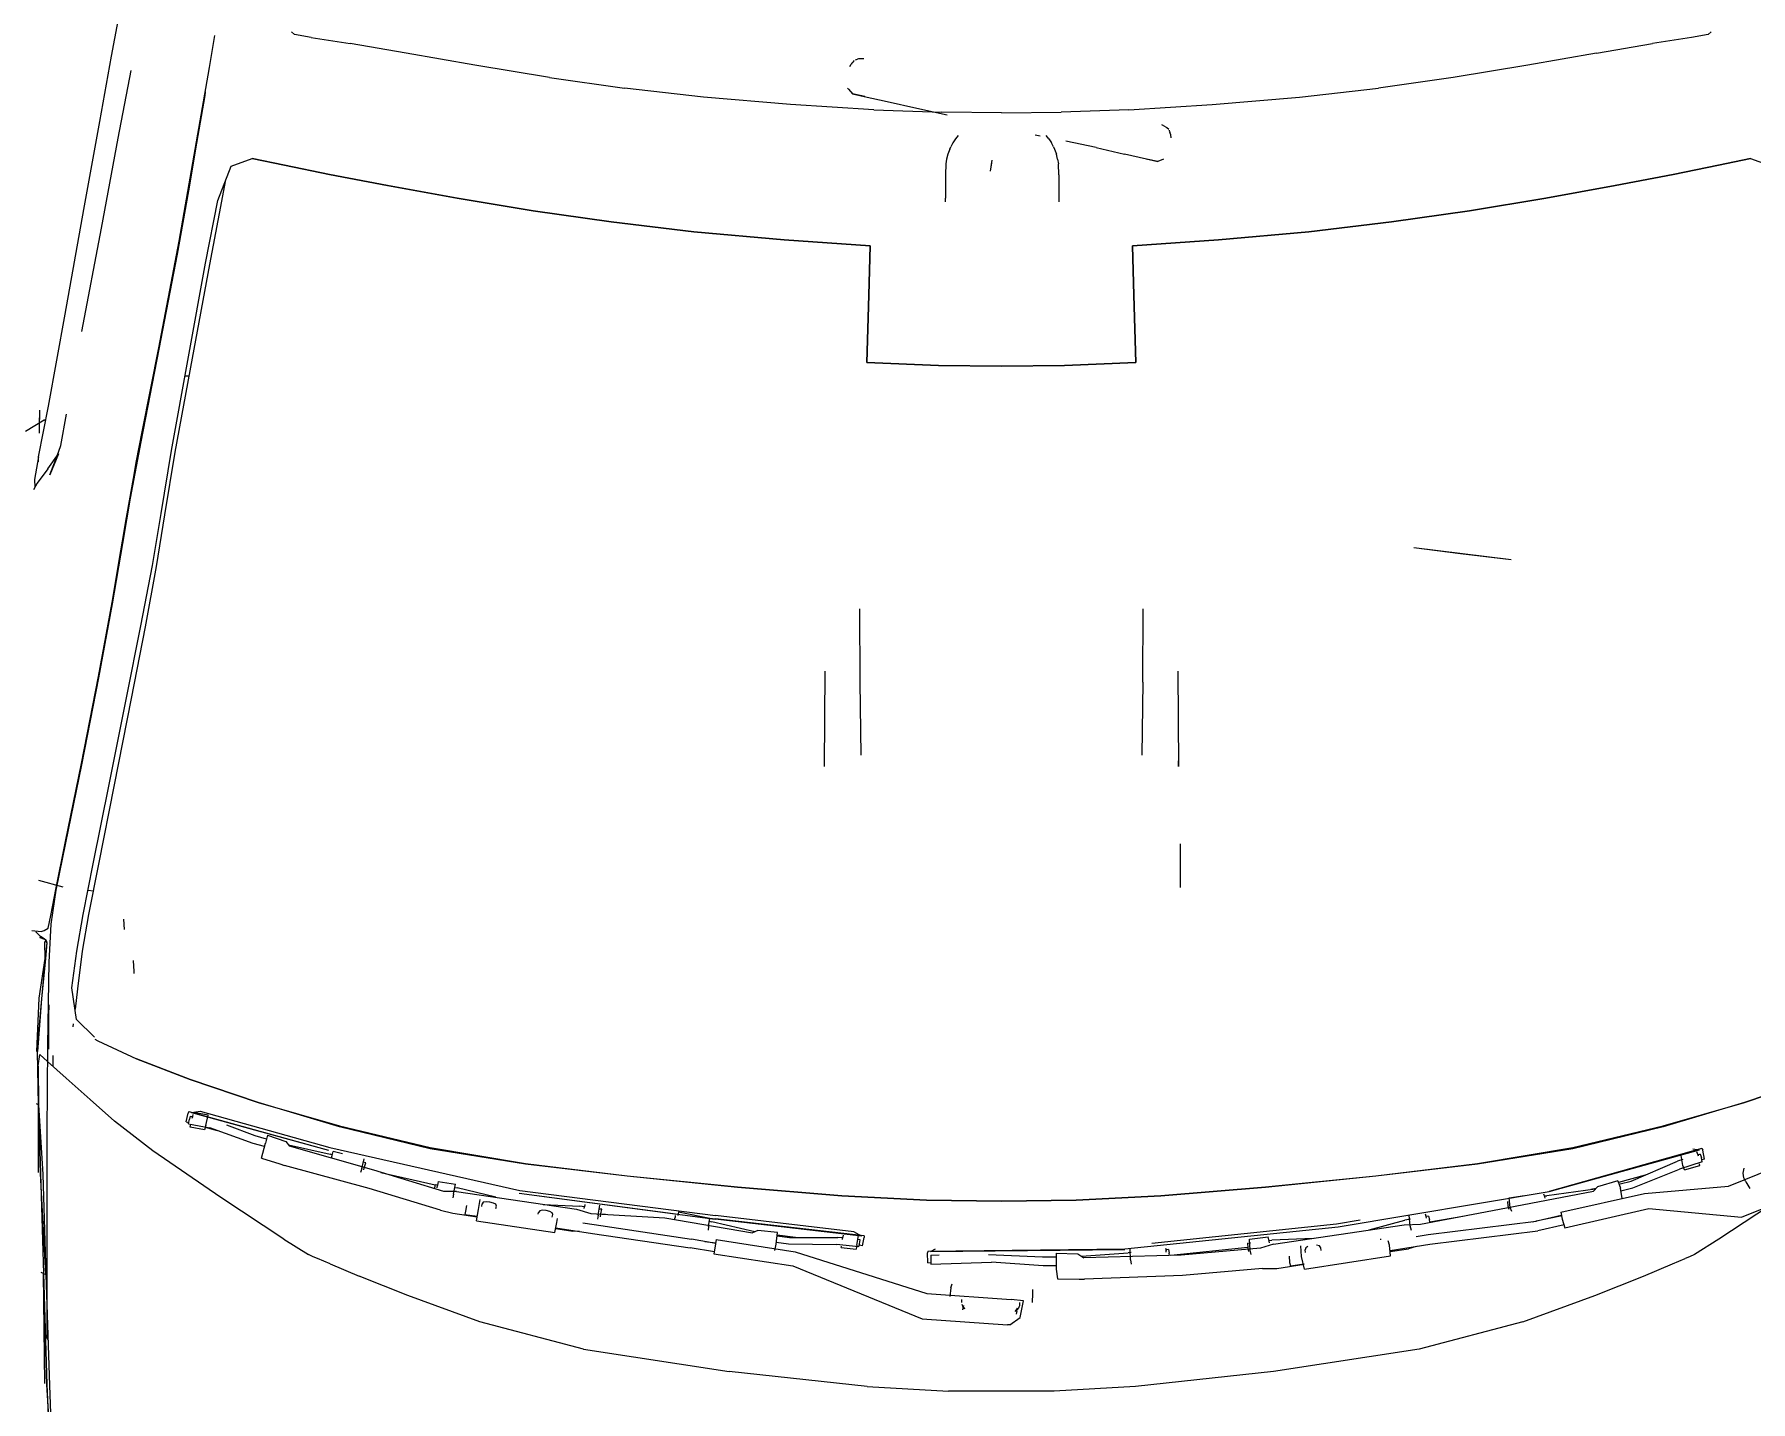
# Model space of a CAD drawing. Header units: millimetres. Extents: x -49742 to -28323, y -43447 to -3800.
# Drawn here: x -41896 to -40669, y -41120 to -40142 of the extents above; entities that cross this region are included whole.
import ezdxf

# ---------------------------------------------------------------- set-up
doc = ezdxf.new("R2010")
doc.units = ezdxf.units.MM
for name, color, linetype, lineweight in [('A-ANNO-DIMS', 211, 'Continuous', 9), ('A-ANNO-DIMS-75', 211, 'Continuous', 9), ('G-IMPT', 8, 'Continuous', 9)]:
    doc.layers.add(name, color=color, linetype=linetype, lineweight=lineweight)
doc.styles.add('@Arial Unicode MS', font='ARIALUNI.ttf', dxfattribs={"height": 150})
doc.dimstyles.new('CRT_-__Metros_-_Linha_de_chamada_3_5_mm_1', dxfattribs={"dimscale": 304.8, "dimtxt": 150.876728, "dimasz": 0.492126, "dimexe": 0.246063, "dimexo": 0.0625, "dimgap": 0.123031, "dimtad": 1, "dimlfac": 0.001, "dimrnd": 0.01, "dimzin": 0, "dimdsep": 46, "dimtxsty": '@Arial Unicode MS', "dimblk1": 'OBLIQUE', "dimblk2": 'OBLIQUE', "dimsah": 1, "dimcen": 0.09, "dimdle": 0.246063, "dimazin": 0, "dimtfac": 1, "dimtdec": 4, "dimtix": 1, "dimtmove": 0, "dimatfit": 3, "dimfxl": 1.476378, "dimfxlon": 1, "dimtvp": 1, "dimtolj": 1, "dimtzin": 0, "dimarcsym": 2})

# ---------------------------------------------------------------- blocks, each defined once
blk = doc.blocks.new('CRT_Fiat Punto - Punto_dwg-V1-PONTOS ELÉTRICOS GARAGEM')
at = {"layer": 'G-IMPT'}
for p, q in [((817.99, -29.36), (817.78, -29.18)), ((918.79, -29.18), (918.58, -29.36)), ((811.93, -31.71), (812.32, -29.43)), ((819.18, -29.57), (817.99, -29.36)), ((819.18, -29.57), (821.94, -30.01)), ((825.94, -30.68), (821.94, -30.01)), ((910.63, -30.68), (914.63, -30.01)), ((917.39, -29.57), (914.63, -30.01)), ((918.58, -29.36), (917.39, -29.57)), ((811.02, -37), (811.93, -31.71)), ((830.82, -31.54), (825.94, -30.68)), ((836.14, -32.43), (830.82, -31.54)), ((857.49, -31.64), (857.59, -31.46)), ((857.64, -31.4), (857.59, -31.46)), ((857.71, -31.32), (857.64, -31.4)), ((857.78, -31.24), (857.71, -31.32)), ((857.78, -31.24), (857.82, -31.19)), ((857.9, -31.16), (858.05, -31.11)), ((858.12, -31.09), (858.05, -31.11)), ((858.33, -31.08), (858.12, -31.09)), ((858.49, -31.08), (858.33, -31.08)), ((905.75, -31.54), (900.43, -32.43)), ((910.63, -30.68), (905.75, -31.54)), ((806.33, -31.92), (805.42, -36.73)), ((836.14, -32.43), (841.46, -33.18)), ((900.43, -32.43), (895.11, -33.18)), ((847.08, -33.82), (841.46, -33.18)), ((853.29, -34.34), (847.08, -33.82)), ((857.34, -33.17), (857.67, -33.51)), ((857.41, -33.24), (857.7, -33.58)), ((857.41, -33.24), (857.67, -33.51)), ((858.57, -33.77), (857.7, -33.58)), ((857.7, -33.58), (858.52, -33.76)), ((858.52, -33.76), (860.16, -34.13)), ((860.16, -34.13), (862.26, -34.59)), ((883.29, -34.34), (889.49, -33.82)), ((889.49, -33.82), (895.11, -33.18)), ((859.22, -34.71), (853.29, -34.34)), ((859.22, -34.71), (864.04, -34.89)), ((862.26, -34.59), (864.43, -35.07)), ((868.29, -34.94), (864.04, -34.89)), ((868.29, -34.94), (872.54, -34.89)), ((877.35, -34.71), (872.54, -34.89)), ((877.35, -34.71), (883.29, -34.34)), ((865.21, -36.55), (865.01, -36.79)), ((870.68, -36.49), (871.04, -36.56)), ((871.67, -36.79), (871.47, -36.55)), ((879.84, -35.86), (879.7, -35.79)), ((879.84, -35.86), (880.02, -35.95)), ((880.02, -35.95), (880.07, -36)), ((880.19, -36.11), (880.07, -36)), ((880.26, -36.23), (880.24, -36.16)), ((880.26, -36.23), (880.28, -36.33)), ((880.31, -36.44), (880.28, -36.33)), ((880.31, -36.44), (880.32, -36.51)), ((880.32, -36.51), (880.35, -36.71)), ((805.42, -36.73), (804.22, -43.13)), ((809.77, -44.06), (811.02, -37)), ((864.61, -37.53), (864.48, -37.87)), ((864.61, -37.53), (864.68, -37.36)), ((864.83, -37.06), (864.68, -37.36)), ((865.01, -36.79), (864.83, -37.06)), ((871.67, -36.79), (871.85, -37.06)), ((872, -37.36), (871.85, -37.06)), ((872, -37.36), (872.07, -37.53)), ((872.07, -37.53), (872.2, -37.87)), ((875.02, -37.41), (872.87, -36.94)), ((875.02, -37.41), (877.05, -37.87)), ((864.34, -38.57), (864.31, -39.35)), ((864.39, -38.22), (864.34, -38.57)), ((864.48, -37.87), (864.39, -38.22)), ((867.5, -39.09), (867.63, -38.29)), ((867.5, -39.09), (867.6, -38.48)), ((872.29, -38.22), (872.2, -37.87)), ((872.29, -38.22), (872.34, -38.57)), ((872.37, -39.35), (872.34, -38.57)), ((878.62, -38.23), (877.05, -37.87)), ((878.58, -38.21), (879.42, -38.4)), ((879.42, -38.4), (878.62, -38.23)), ((879.81, -38.22), (879.42, -38.4)), ((864.31, -39.35), (864.31, -41)), ((872.37, -39.35), (872.37, -41)), ((864.31, -41.27), (864.31, -41)), ((872.37, -41), (872.37, -41.27)), ((804.22, -43.13), (802.82, -50.49)), ((808.32, -51.66), (809.77, -44.06)), ((807.15, -57.64), (808.32, -51.66)), ((810.18, -53.66), (810.46, -53.66)), ((799.84, -56.1), (799.84, -56.64)), ((800.17, -56.81), (798.83, -57.6)), ((799.84, -56.2), (799.84, -56.76)), ((799.84, -57.27), (799.84, -56.64)), ((799.84, -57.38), (799.84, -56.76)), ((799.84, -57.73), (799.84, -57.1)), ((800.17, -56.81), (800.29, -56.74)), ((801.36, -58.6), (801.77, -56.38)), ((801.1, -59.34), (801.36, -58.6)), ((806.72, -59.81), (807.15, -57.64)), ((799.77, -59.42), (799.47, -61.03)), ((799.75, -59.41), (799.75, -59.78)), ((800.44, -60.26), (801.2, -59.19)), ((801.2, -59.19), (800.58, -60.7)), ((800.58, -60.7), (801.1, -59.34)), ((806.59, -60.56), (806.72, -59.81)), ((799.47, -61.03), (799.5, -61.57)), ((800.44, -60.26), (799.68, -61.28)), ((806.29, -62.28), (806.59, -60.56)), ((799.68, -61.28), (799.4, -61.76)), ((805.99, -63.99), (806.29, -62.28)), ((805.63, -66.11), (805.87, -64.73)), ((805.87, -64.73), (805.99, -63.99)), ((904.57, -66.75), (897.63, -65.89)), ((900.95, -66.31), (897.63, -65.89)), ((805, -69.77), (805.63, -66.11)), ((904.57, -66.75), (900.95, -66.31)), ((804.04, -75.04), (805, -69.77)), ((858.19, -70.23), (858.22, -75.44)), ((878.35, -75.44), (878.38, -70.23)), ((802.82, -81.23), (804.04, -75.04)), ((855.73, -74.67), (855.67, -81.46)), ((858.22, -75.44), (858.28, -80.64)), ((878.35, -75.44), (878.29, -80.64)), ((880.84, -74.67), (880.9, -81.46)), ((801.69, -86.79), (802.82, -81.23)), ((855.67, -81.05), (855.67, -81.46)), ((880.9, -81.46), (880.9, -81.05)), ((801, -90.2), (801.69, -86.79)), ((881.04, -90.06), (881.02, -86.95)), ((799.77, -89.53), (801.5, -90)), ((800.64, -92.05), (801, -90.2)), ((803.29, -90.24), (803.66, -90.29)), ((800.91, -90.65), (800.91, -90.86)), ((800.45, -92.95), (800.64, -92.05)), ((805.82, -92.32), (805.87, -93.04)), ((799.3, -93.11), (799.95, -93.2)), ((800.17, -93.72), (799.85, -93.62)), ((799.85, -93.62), (800.19, -93.73)), ((800.17, -93.72), (799.9, -93.55)), ((799.95, -93.2), (800.17, -93.11)), ((800.17, -93.11), (800.45, -92.95)), ((800.32, -93.82), (800.17, -93.72)), ((800.32, -93.82), (800.19, -93.73)), ((800.37, -94), (800.27, -95.11)), ((800.37, -94), (800.32, -93.82)), ((800.32, -93.82), (800.37, -94)), ((800.37, -94), (800.32, -93.82)), ((800.27, -95.11), (799.97, -97.98)), ((806.5, -95.26), (806.54, -96.03)), ((806.54, -96.03), (806.54, -96.19)), ((799.97, -97.98), (799.7, -101.73)), ((800.45, -98.27), (800.41, -101.29)), ((802.24, -99.77), (802.22, -99.97)), ((800.41, -101.29), (800.38, -104.39)), ((800.5, -101.56), (800.5, -101.36)), ((799.77, -105.53), (799.7, -101.73)), ((799.74, -102.76), (799.85, -101.94)), ((800.41, -102.44), (799.85, -101.94)), ((800.41, -102.44), (801.74, -103.63)), ((800.79, -102.02), (800.78, -102.77)), ((799.74, -102.77), (799.74, -102.76)), ((799.74, -102.77), (799.77, -105.53)), ((799.74, -102.77), (799.77, -105.53)), ((799.74, -102.77), (799.74, -102.8)), ((799.74, -102.84), (799.74, -102.8)), ((799.74, -102.84), (799.77, -105.53)), ((803.45, -105.15), (801.74, -103.63)), ((800.38, -104.39), (800.37, -107.51)), ((799.77, -105.53), (799.91, -110.4)), ((803.45, -105.15), (805.17, -106.68)), ((810.27, -106.74), (810.42, -106.11)), ((810.47, -106), (810.42, -106.11)), ((810.47, -106), (820.41, -108.74)), ((810.65, -106.08), (811.28, -105.97)), ((810.65, -106.08), (820.41, -108.74)), ((810.74, -106.36), (810.78, -106.2)), ((811.84, -106.27), (810.82, -106.08)), ((811.28, -105.97), (820.5, -108.57)), ((807.91, -108.8), (805.17, -106.68)), ((810.27, -106.74), (810.45, -106.79)), ((810.43, -106.87), (810.51, -106.55)), ((810.43, -106.87), (811.97, -107.15)), ((810.57, -106.32), (810.51, -106.55)), ((810.55, -107.12), (810.6, -106.91)), ((811.58, -107.3), (810.55, -107.12)), ((810.57, -106.32), (810.74, -106.35)), ((810.71, -106.47), (810.74, -106.36)), ((811.67, -107), (811.58, -107.3)), ((811.63, -107.11), (812.49, -107.34)), ((811.67, -107), (811.84, -106.27)), ((815.04, -108.28), (811.97, -107.15)), ((815.19, -107.72), (813.17, -106.98)), ((800.37, -107.51), (800.37, -110.97)), ((815.85, -108.5), (815.04, -108.28)), ((815.99, -107.96), (815.19, -107.72)), ((815.64, -109.32), (815.92, -108.24)), ((816.07, -107.69), (815.92, -108.24)), ((816.07, -107.69), (817.36, -108.13)), ((817.36, -108.13), (817.63, -108.46)), ((817.55, -108.37), (820.51, -109.04)), ((823.62, -110.18), (817.63, -108.46)), ((820.5, -108.57), (834.02, -111.63)), ((918.14, -108.63), (907.26, -111.68)), ((917.94, -108.74), (917.5, -108.69)), ((918.14, -108.63), (918.21, -108.75)), ((812.74, -112.11), (807.91, -108.8)), ((815.64, -109.32), (816.95, -109.72)), ((816.95, -109.72), (817.28, -109.83)), ((823.3, -111.48), (817.28, -109.83)), ((820.67, -109.08), (820.51, -109.04)), ((820.62, -109.3), (820.66, -109.12)), ((820.66, -109.12), (820.73, -108.85)), ((821.4, -109), (820.73, -108.85)), ((822.77, -110.06), (822.94, -109.36)), ((823.05, -109.64), (822.87, -109.6)), ((822.97, -109.94), (823.05, -109.64)), ((917.94, -108.74), (907.25, -111.71)), ((913.1, -110.95), (916.4, -109.54)), ((916.78, -109.42), (916.4, -109.54)), ((918.16, -109.59), (916.54, -110.09)), ((916.78, -109.85), (916.67, -109.13)), ((916.9, -110.15), (916.78, -109.85)), ((916.9, -110.15), (917.98, -109.83)), ((917.86, -109.1), (917.77, -108.87)), ((917.88, -109.18), (917.86, -109.1)), ((918.01, -109.03), (917.88, -109.07)), ((917.98, -109.83), (917.96, -109.72)), ((918.01, -109.03), (918.11, -109.28)), ((918.16, -109.59), (918.11, -109.28)), ((918.31, -109.39), (918.14, -109.44)), ((918.31, -109.39), (918.21, -108.75)), ((799.91, -110.4), (800.12, -117.52)), ((799.91, -110.4), (800.12, -117.52)), ((800.37, -110.97), (800.37, -115.13)), ((822.77, -110.06), (822.69, -110.34)), ((822.91, -110.16), (822.97, -109.94)), ((828.62, -111.69), (823.62, -110.18)), ((824.13, -110.33), (827.99, -111.21)), ((828.21, -110.97), (828.16, -111.26)), ((828.21, -110.97), (829.43, -111.16)), ((912.15, -110.94), (910.7, -111.35)), ((912.15, -110.94), (912.34, -111.46)), ((914.1, -110.52), (912.19, -111.04)), ((912.32, -111.15), (913.1, -110.95)), ((913.23, -111.44), (916.54, -110.09)), ((920.02, -111.31), (923.26, -110)), ((921.07, -110.38), (921.14, -110.02)), ((921.11, -110.72), (921.07, -110.38)), ((921.25, -111.01), (921.11, -110.72)), ((921.25, -111.01), (921.54, -111.47)), ((817.22, -115.08), (812.74, -112.11)), ((828.38, -113.01), (823.3, -111.48)), ((827.99, -111.19), (827.95, -111.42)), ((827.99, -111.19), (828.17, -111.22)), ((828.13, -111.44), (828.16, -111.26)), ((829.51, -111.69), (828.62, -111.69)), ((829.3, -111.87), (829.25, -112.15)), ((829.3, -111.87), (829.43, -111.16)), ((829.38, -111.4), (829.56, -111.43)), ((829.51, -111.69), (838.06, -112.96)), ((832.31, -112.1), (829.56, -111.43)), ((831.07, -112.97), (831.19, -112.26)), ((833.98, -111.82), (845.28, -113.3)), ((833.98, -111.82), (847.92, -113.67)), ((834.02, -111.63), (847.94, -113.41)), ((892.24, -114.2), (907.26, -111.68)), ((903.74, -112.95), (910.42, -111.67)), ((904.42, -112.14), (905.51, -111.98)), ((904.5, -112.82), (904.42, -112.14)), ((906.95, -112.07), (906.89, -111.88)), ((906.93, -112.01), (907.1, -111.99)), ((906.97, -112.16), (906.95, -112.07)), ((910.55, -111.52), (907.1, -111.99)), ((908.1, -113.15), (914.06, -111.84)), ((910.6, -111.47), (910.24, -111.56)), ((910.7, -111.35), (910.42, -111.67)), ((912.46, -112.19), (912.34, -111.46)), ((912.37, -111.65), (913.23, -111.44)), ((914.06, -111.84), (920.02, -111.31)), ((923.84, -112.11), (919.35, -115.08)), ((828.38, -113.01), (829.24, -113.24)), ((829.24, -113.24), (830.98, -113.5)), ((830.15, -113.09), (830.11, -113.32)), ((830.11, -113.32), (830.99, -113.45)), ((830.23, -112.69), (830.15, -113.09)), ((830.93, -113.77), (831.07, -112.97)), ((831.31, -112.76), (831.34, -112.58)), ((831.41, -112.46), (831.34, -112.58)), ((831.62, -112.43), (831.41, -112.46)), ((831.88, -112.45), (831.62, -112.43)), ((832.14, -112.51), (831.88, -112.45)), ((832.32, -112.6), (832.14, -112.51)), ((832.35, -112.74), (832.32, -112.6)), ((832.32, -112.91), (832.35, -112.74)), ((835.33, -113.31), (835.35, -113.18)), ((835.43, -113.06), (835.35, -113.18)), ((835.63, -113.03), (835.43, -113.06)), ((835.89, -113.05), (835.63, -113.03)), ((835.69, -112.61), (838.28, -112.73)), ((836.15, -113.11), (835.89, -113.05)), ((836.33, -113.2), (836.15, -113.11)), ((836.36, -113.33), (836.33, -113.2)), ((836.33, -113.51), (836.36, -113.33)), ((838.06, -112.96), (839.08, -113.25)), ((838.63, -112.78), (838.28, -112.73)), ((838.6, -112.89), (838.62, -112.79)), ((838.65, -112.62), (838.62, -112.79)), ((839.08, -113.25), (844.34, -113.57)), ((839.6, -113.38), (839.55, -113.66)), ((839.6, -113.38), (839.72, -112.67)), ((839.85, -112.96), (839.67, -112.94)), ((839.75, -113.49), (839.79, -113.27)), ((839.79, -113.27), (839.85, -112.96)), ((839.79, -113.27), (840.11, -113.31)), ((844.34, -113.57), (850.57, -114.63)), ((845.03, -113.68), (845.06, -113.53)), ((845.08, -113.41), (845.06, -113.53)), ((845.27, -113.31), (845.26, -113.4)), ((845.31, -113.13), (845.28, -113.3)), ((845.31, -113.13), (847.54, -113.59)), ((857.79, -114.55), (847.94, -113.41)), ((897.37, -114.14), (897.3, -113.37)), ((898.11, -114.01), (903.74, -112.95)), ((898.52, -113.48), (898.47, -113.31)), ((898.68, -113.44), (898.52, -113.46)), ((898.53, -113.59), (898.52, -113.48)), ((898.68, -113.44), (898.76, -113.69)), ((898.77, -113.85), (901.11, -113.44)), ((904.29, -112.41), (904.33, -112.7)), ((904.33, -112.7), (904.4, -112.94)), ((904.6, -113.12), (904.5, -112.82)), ((906.07, -113.84), (908.13, -113.37)), ((908.2, -113.43), (906.34, -113.81)), ((908.1, -113.15), (908.18, -113.67)), ((908.37, -114.27), (914.35, -112.89)), ((914.35, -112.89), (920.96, -113.52)), ((920.96, -113.52), (922.9, -112.73)), ((830.93, -113.77), (836.51, -114.6)), ((836.51, -114.6), (836.64, -113.89)), ((836.56, -114.33), (837.78, -114.51)), ((836.57, -114.28), (839.19, -114.67)), ((836.64, -113.89), (836.69, -113.62)), ((838.27, -114.54), (837.78, -114.51)), ((838.49, -113.92), (839.3, -114.04)), ((839.19, -114.67), (846.13, -115.71)), ((839.3, -114.04), (846.24, -115.09)), ((847.45, -114.18), (847.41, -114.44)), ((847.45, -114.18), (847.54, -113.59)), ((847.5, -113.81), (847.67, -113.85)), ((847.54, -113.59), (847.93, -113.64)), ((850.73, -114.56), (847.67, -113.85)), ((858.32, -114.86), (847.92, -113.67)), ((858.52, -114.84), (847.93, -113.64)), ((850.95, -114.47), (850.57, -114.63)), ((852.36, -114.62), (850.95, -114.47)), ((852.25, -115.43), (852.36, -114.62)), ((853.63, -114.96), (852.34, -114.8)), ((857.03, -114.79), (856.99, -115.01)), ((858.32, -114.86), (857.79, -114.55)), ((877.08, -115.78), (892.24, -114.2)), ((878.99, -115.36), (892.14, -113.98)), ((887.64, -115.45), (896.94, -114.06)), ((892.14, -113.98), (893.81, -113.7)), ((894.45, -114.43), (896.99, -113.73)), ((896.94, -114.06), (898.11, -114.01)), ((897.39, -113.66), (896.99, -113.73)), ((897.46, -114.46), (897.37, -114.14)), ((897.8, -114.89), (898.66, -114.75)), ((898.66, -114.75), (906.34, -113.81)), ((898.78, -113.88), (898.76, -113.69)), ((898.77, -115.45), (906.47, -114.49)), ((908.34, -114.07), (906.47, -114.49)), ((908.18, -113.67), (908.37, -114.27)), ((800.37, -115.13), (800.37, -118.82)), ((817.22, -115.08), (818.97, -116.18)), ((847.86, -115.98), (846.13, -115.71)), ((847.96, -115.38), (846.24, -115.09)), ((847.18, -115.25), (847.96, -115.35)), ((847.92, -115.59), (847.83, -116.13)), ((848, -115.1), (847.92, -115.59)), ((848, -115.1), (853.6, -115.99)), ((852.17, -115.9), (852.25, -115.43)), ((852.26, -115.3), (853.14, -115.42)), ((852.33, -114.85), (853.21, -114.96)), ((853.14, -115.42), (856.55, -115.47)), ((853.21, -114.96), (856.64, -114.96)), ((853.6, -115.99), (862.97, -118.95)), ((858.15, -115.64), (856.55, -115.47)), ((857, -114.99), (856.64, -114.96)), ((856.88, -115.67), (856.9, -115.57)), ((856.88, -115.67), (857.94, -115.79)), ((856.98, -115.11), (856.99, -115.01)), ((857.99, -115.51), (857.94, -115.79)), ((857.99, -115.51), (858.11, -114.83)), ((858.24, -115.12), (858.06, -115.1)), ((858.15, -115.64), (858.19, -115.41)), ((858.41, -115.55), (858.17, -115.52)), ((858.19, -115.41), (858.24, -115.12)), ((858.41, -115.55), (858.52, -114.96)), ((858.52, -114.84), (858.52, -114.96)), ((863.05, -115.93), (863.03, -116.06)), ((863.05, -115.93), (877.08, -115.78)), ((863.25, -115.96), (863.6, -115.78)), ((863.25, -115.96), (877.07, -115.83)), ((877.47, -116.55), (877.46, -115.79)), ((879.97, -115.73), (880.01, -115.9)), ((880.17, -115.83), (880, -115.85)), ((880.01, -116.01), (880.01, -115.9)), ((880.17, -115.83), (880.22, -116.09)), ((880.34, -116.23), (885.82, -115.66)), ((886.72, -115.72), (881.08, -116.21)), ((885.8, -115.37), (886.01, -115.34)), ((885.8, -115.37), (885.82, -115.7)), ((885.82, -115.7), (885.87, -115.96)), ((885.95, -115.08), (887.28, -114.91)), ((885.99, -115.86), (885.95, -115.08)), ((886.06, -116.17), (885.99, -115.86)), ((887.64, -115.45), (886.72, -115.72)), ((887.35, -115.23), (887.28, -114.91)), ((887.34, -115.17), (887.52, -115.15)), ((887.36, -115.34), (887.35, -115.23)), ((890.48, -115.03), (887.52, -115.15)), ((889.64, -116.32), (889.59, -115.55)), ((889.94, -115.7), (889.91, -115.85)), ((889.93, -116.04), (889.91, -115.85)), ((890.1, -115.61), (889.94, -115.7)), ((890.93, -115.56), (890.7, -115.52)), ((891.02, -115.69), (890.93, -115.56)), ((891.03, -115.88), (891.02, -115.69)), ((895.29, -115.14), (895.29, -115.06)), ((895.9, -115.5), (895.82, -115.21)), ((895.98, -116.28), (895.9, -115.5)), ((895.94, -115.89), (898.77, -115.45)), ((895.94, -115.95), (897.25, -115.76)), ((897.81, -115.6), (897.25, -115.76)), ((919.35, -115.08), (917.6, -116.18)), ((819.32, -116.33), (818.97, -116.18)), ((819.63, -116.46), (819.32, -116.33)), ((820.52, -116.83), (819.63, -116.46)), ((820.52, -116.83), (822.59, -117.71)), ((847.83, -116.13), (853.44, -116.98)), ((853.44, -116.98), (862.64, -120.75)), ((863.04, -116.76), (863.03, -116.06)), ((863.04, -116.76), (863.27, -116.75)), ((863.26, -116.23), (863.86, -116.19)), ((863.26, -116.23), (863.26, -116.58)), ((863.26, -116.58), (863.27, -116.87)), ((863.27, -116.87), (867.57, -116.71)), ((871.22, -116.36), (867.38, -116.2)), ((871.26, -116.99), (867.57, -116.71)), ((872.18, -116.36), (871.22, -116.36)), ((872.23, -116.98), (871.26, -116.99)), ((872.18, -116.07), (872.18, -117.21)), ((872.18, -116.07), (873.72, -116.12)), ((872.18, -117.21), (872.27, -117.91)), ((873.72, -116.12), (874.15, -116.4)), ((873.99, -116.3), (877.3, -116.06)), ((881.08, -116.21), (874.15, -116.4)), ((877.51, -116.04), (877.3, -116.06)), ((877.47, -116.55), (877.53, -116.87)), ((880.22, -116.18), (880.22, -116.09)), ((886.86, -117.17), (881.18, -117.66)), ((886.86, -117.17), (887.88, -117.17)), ((887.88, -117.17), (889.83, -116.87)), ((888.76, -116.29), (888.79, -116.74)), ((888.79, -116.74), (888.85, -116.99)), ((888.85, -116.99), (889.82, -116.84)), ((889.85, -117.21), (889.64, -116.32)), ((889.85, -117.21), (895.98, -116.28)), ((913.98, -117.71), (916.05, -116.83)), ((916.05, -116.83), (916.94, -116.46)), ((917.25, -116.33), (916.94, -116.46)), ((917.6, -116.18), (917.25, -116.33)), ((800.12, -117.52), (800.37, -125.43)), ((826.06, -119.09), (822.59, -117.71)), ((864.69, -118.54), (864.79, -118.26)), ((872.27, -117.91), (873.82, -117.92)), ((873.82, -117.92), (874.21, -117.93)), ((881.18, -117.66), (874.21, -117.93)), ((910.51, -119.09), (913.98, -117.71)), ((800.37, -118.82), (800.37, -120.88)), ((831.17, -120.96), (826.06, -119.09)), ((862.97, -118.95), (868.99, -119.38)), ((864.69, -118.54), (864.61, -119.17)), ((865.46, -119.58), (865.48, -119.37)), ((869.87, -119.47), (868.99, -119.38)), ((869.59, -119.81), (869.6, -119.6)), ((869.62, -120.65), (869.87, -119.47)), ((870.5, -118.96), (870.48, -119.59)), ((870.5, -118.66), (870.5, -118.96)), ((905.4, -120.96), (910.51, -119.09)), ((800.37, -120.88), (800.37, -122.13)), ((862.64, -120.75), (868.71, -121.17)), ((865.47, -119.72), (865.53, -119.87)), ((865.53, -120.11), (865.61, -119.8)), ((865.67, -120.04), (865.53, -119.87)), ((865.61, -119.92), (865.67, -120.04)), ((868.88, -121.19), (869.62, -120.65)), ((869.27, -120.22), (869.42, -120.08)), ((869.27, -120.22), (869.36, -120.12)), ((869.39, -120.19), (869.34, -120.43)), ((869.41, -120), (869.36, -120.12)), ((869.39, -120.19), (869.41, -120)), ((869.53, -119.95), (869.42, -120.08)), ((869.53, -119.95), (869.59, -119.81)), ((800.42, -121.99), (800.37, -122.13)), ((800.38, -122.12), (800.43, -122.24)), ((838.56, -122.91), (831.17, -120.96)), ((868.88, -121.19), (868.71, -121.17)), ((905.4, -120.96), (898.01, -122.91)), ((838.56, -122.91), (848.92, -124.5)), ((898.01, -122.91), (887.65, -124.5)), ((858.74, -125.56), (848.92, -124.5)), ((887.65, -124.5), (877.83, -125.56)), ((800.37, -125.43), (800.64, -132.63)), ((800.37, -125.43), (800.64, -132.63)), ((858.74, -125.56), (864.52, -125.91)), ((877.83, -125.56), (872.05, -125.91)), ((868.29, -125.91), (864.52, -125.91)), ((872.05, -125.91), (868.29, -125.91))]:
    blk.add_line(p, q, dxfattribs=at)
at = {"layer": 'G-IMPT', "flags": 128}
for points in [[(799.77, -59.42), (800.48, -55.8), (801.66, -49.25), (803, -41.82), (804.12, -35.54), (804.96, -30.91), (805.43, -28.38), (805.8, -26.15)], [(811.63, -33.45), (811.6, -33.71), (811.02, -37.1), (810.45, -40.49), (809.63, -45), (808.32, -51.76), (807.04, -58.35), (806.3, -62.36), (805.74, -65.59), (805, -69.87), (804.04, -75.14), (802.82, -81.33), (801.69, -86.88), (801, -90.25), (800.65, -92.67), (800.5, -95.37), (800.45, -98.27)], [(803.76, -100.72), (802.47, -99.46), (802.15, -97.2), (802.49, -94.58), (802.94, -91.99), (803.66, -88.38), (804.79, -82.73), (806.03, -76.56), (807.06, -71.44), (807.89, -67.14), (808.5, -63.44), (809.23, -58.96), (810.43, -52.3), (811.66, -45.64), (812.52, -41.17), (813.47, -38.74), (814.98, -38.18), (817.26, -38.65), (820.48, -39.31), (824.6, -40.11), (829.55, -41), (834.97, -41.9), (840.52, -42.7), (846.41, -43.4), (852.83, -43.98), (858.95, -44.4), (858.86, -47.9), (858.72, -52.7), (863.8, -52.91), (868.29, -52.96), (872.77, -52.91)], [(858.86, -47.9), (858.95, -44.4), (852.83, -43.98), (846.41, -43.4), (840.52, -42.7), (834.97, -41.9), (829.55, -41), (824.6, -40.11), (820.48, -39.31), (817.26, -38.65), (814.98, -38.18)], [(921.59, -38.18), (919.31, -38.65), (916.09, -39.31), (911.97, -40.11), (907.02, -41), (901.6, -41.9), (896.05, -42.7), (890.16, -43.4), (883.74, -43.98), (877.62, -44.4), (877.71, -47.9), (877.85, -52.7), (872.77, -52.91), (868.29, -52.96), (863.8, -52.91), (858.72, -52.7), (858.86, -47.9)], [(872.77, -52.91), (877.85, -52.7), (877.71, -47.9), (877.62, -44.4), (883.74, -43.98), (890.16, -43.4), (896.05, -42.7), (901.6, -41.9), (907.02, -41), (911.97, -40.11), (916.09, -39.31), (919.31, -38.65), (921.59, -38.18), (923.1, -38.74), (924.05, -41.17), (924.91, -45.64)], [(813.05, -39.81), (812.78, -41.23), (811.94, -45.72), (810.69, -52.4), (809.47, -59.08), (808.73, -63.55), (808.13, -67.22), (807.35, -71.5), (806.37, -76.6), (805.16, -82.75), (804.04, -88.39), (803.32, -91.98), (802.87, -94.59), (802.54, -97.26), (802.37, -98.71)], [(800.37, -94), (800.32, -93.82), (800.17, -93.72), (799.9, -93.55), (799.57, -93.22)], [(800.5, -101.36), (800.49, -98.4), (800.41, -101.29)], [(803.77, -100.85), (803.99, -100.98), (806.73, -102.25), (810.56, -103.73), (815.4, -105.35), (821.19, -107.03), (827.63, -108.56), (834.41, -109.69), (841.65, -110.58), (849.5, -111.39), (856.93, -112), (862.96, -112.3), (868.29, -112.37), (873.61, -112.3), (879.64, -112), (887.07, -111.39), (894.92, -110.58), (902.16, -109.69), (908.94, -108.56), (915.38, -107.03), (921.17, -105.35), (926.01, -103.73)], [(929.83, -102.25), (926.01, -103.73), (921.17, -105.36), (915.38, -107.1), (908.94, -108.65), (902.16, -109.75), (894.92, -110.6), (887.07, -111.39), (879.64, -112), (873.61, -112.3), (868.29, -112.37), (862.96, -112.3), (856.93, -112), (849.5, -111.39), (841.65, -110.6), (834.41, -109.75), (827.63, -108.65), (821.19, -107.1), (815.4, -105.36), (810.56, -103.73), (806.74, -102.25)], [(799.76, -110.33), (799.77, -105.53), (799.62, -105.46)], [(801.64, -151.61), (801.48, -151.57), (801.28, -145.93), (801.64, -151.64), (801.44, -146.02), (800.94, -139.39), (800.64, -132.63), (800.8, -132.71), (800.37, -125.43), (800.12, -117.52), (800.29, -117.6), (799.91, -110.4), (799.77, -105.53), (800.08, -110.48), (800.29, -117.6), (800.54, -125.5), (800.8, -132.71), (801.09, -139.47), (801.44, -146.02), (801.28, -145.93), (801.11, -145.87)], [(800.22, -125.36), (800.12, -117.52), (799.96, -117.46)]]:
    blk.add_lwpolyline(points, dxfattribs=at)
blk.add_lwpolyline([(800.37, -94), (800.23, -95.1), (799.97, -97.98), (799.65, -101.72), (799.81, -97.94), (800.23, -95.1), (800.21, -93.96), (800.32, -93.82)], close=True, dxfattribs=at)
blk = doc.blocks.new('CRT_Fiat Punto - Fiat punto 2-V2-PONTOS ELÉTRICOS GARAGEM')
at = {"xscale": 10.05298727948713, "yscale": 10.05298727948713, "zscale": 10.05298727948713}
blk.add_blockref('CRT_Fiat Punto - Punto_dwg-V1-PONTOS ELÉTRICOS GARAGEM', (-8728.9, 102.4), dxfattribs=at)
blk = doc.blocks.new('DIMBLOCK5-PONTOS ELÉTRICOS GARAGEM')
at = {"layer": 'A-ANNO-DIMS-75', "lineweight": 18, "transparency": 16777216}
for p, q in [((-40486.2, -37469.7), (-40561.2, -37394.7)), ((-40486.2, -37469.7), (-40411.2, -37544.7)), ((-40486.2, -42269.7), (-40561.2, -42194.7)), ((-40486.2, -42269.7), (-40411.2, -42344.7))]:
    blk.add_line(p, q, dxfattribs=at)
at = {"layer": 'A-ANNO-DIMS-75', "transparency": 16777216}
for p, q in [((-40036.2, -37469.7), (-40561.2, -37469.7)), ((-40486.2, -37469.7), (-40486.2, -42269.7)), ((-40486.2, -37469.7), (-40036.2, -37469.7)), ((-40036.2, -42269.7), (-40561.2, -42269.7)), ((-40486.2, -42269.7), (-40036.2, -42269.7))]:
    blk.add_line(p, q, dxfattribs=at)
at = {"layer": 'A-ANNO-DIMS-75', "color": 0, "transparency": 16777216, "insert": (-40718.4, -40072.6), "char_height": 150, "width": 487.012, "attachment_point": 1, "rotation": 90, "line_spacing_factor": 1.117605, "style": '@Arial Unicode MS'}
blk.add_mtext('4,80', dxfattribs=at)
blk = doc.blocks.new('_Oblique')
at = {"color": 0, "linetype": 'ByBlock', "lineweight": -2}
blk.add_line((-0.5, -0.5), (0.5, 0.5), dxfattribs=at)

msp = doc.modelspace()

# ---------------------------------------------------------------- block references
at = {"layer": 'G-IMPT'}
msp.add_blockref('CRT_Fiat Punto - Fiat punto 2-V2-PONTOS ELÉTRICOS GARAGEM', (-41204.62, -39949.651), dxfattribs=at)

# ---------------------------------------------------------------- dimensions: what is measured, and where the dimension line sits
at = {"layer": 'A-ANNO-DIMS'}
dim = msp.add_linear_dim(base=(-40486.229, -42269.651), p1=(-40036.229, -37469.651), p2=(-40036.229, -42269.651), angle=90, dimstyle='CRT_-__Metros_-_Linha_de_chamada_3_5_mm_1', override={"dimpost": '<>', "dimfxl": 4800}, dxfattribs=at)
dim.commit()
dim.dimension.update_dxf_attribs({"geometry": 'DIMBLOCK5-PONTOS ELÉTRICOS GARAGEM', "text_midpoint": (-40600.367, -39869.651)})

doc.saveas('drawing.dxf')
